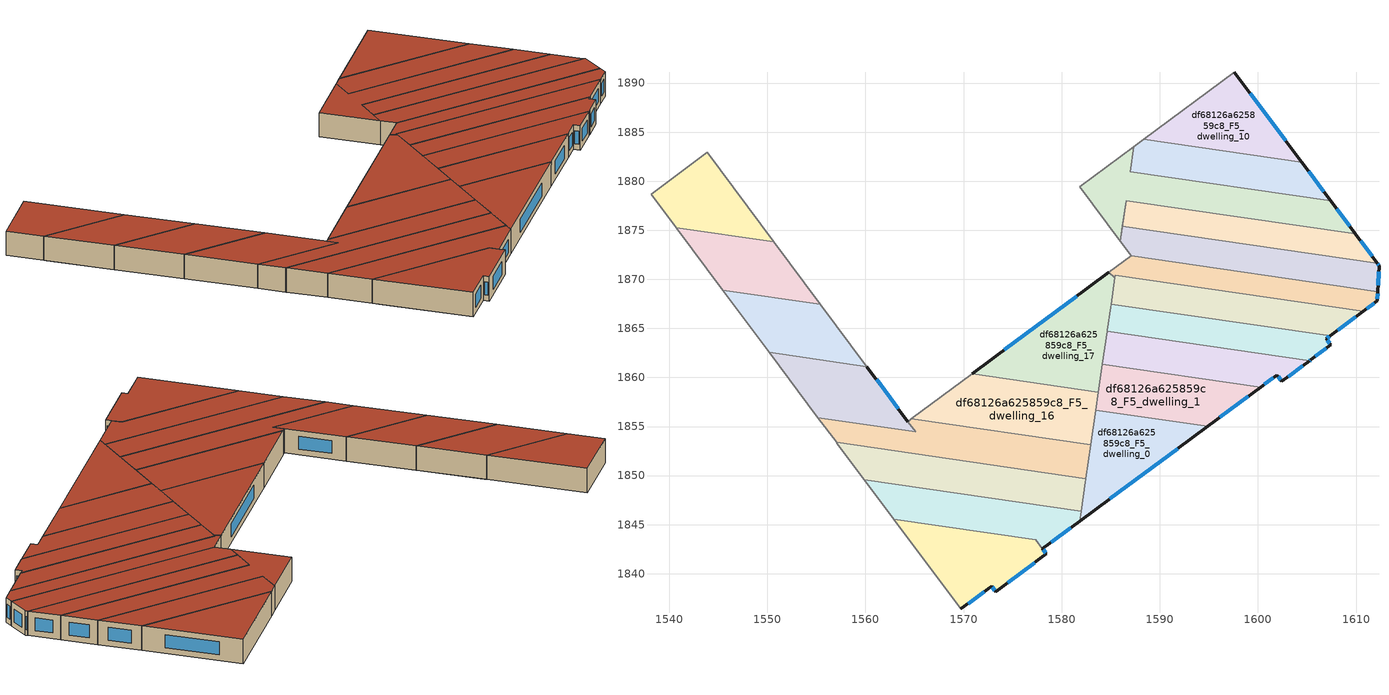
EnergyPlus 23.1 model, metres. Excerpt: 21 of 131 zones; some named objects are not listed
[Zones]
df68126a625859c8_F5_dwelling_0
 floor to df68126a625859c8_F4_dwelling_0 (EU_floor_Construction): 1594.87,1855 1581.83,1845.36 1583.47,1856.66 z15
 wall outside (EU_wall_Construction): 1581.83,1845.36 1594.87,1855 z15:18
 wall to df68126a625859c8_F5_dwelling_1 (EU_wall_Construction): 1594.87,1855 1583.47,1856.66 z15:18
 wall to df68126a625859c8_F5_dwelling_16 (EU_wall_Construction): 1583.47,1856.66 1582.96,1853.12 z15:18
 wall to df68126a625859c8_F5_dwelling_12 (EU_wall_Construction): 1581.98,1846.39 1581.83,1845.36 z15:18
 wall to df68126a625859c8_F5_dwelling_13 (EU_wall_Construction): 1582.46,1849.69 1582.45,1849.64 1582.4,1849.3 1581.98,1846.39 z15:18
 wall to df68126a625859c8_F5_dwelling_14 (EU_wall_Construction): 1582.96,1853.12 1582.46,1849.69 z15:18
 window (EU_Window_Construction): 1584.89,1847.63 1591.81,1852.74 z15.7:17.3
 roof outside (EU_roof_Construction): 1594.87,1855 1583.47,1856.66 1581.83,1845.36 z18
df68126a625859c8_F5_dwelling_1
 floor to df68126a625859c8_F4_dwelling_1 (EU_floor_Construction): 1600.27,1859 1594.87,1855 1583.47,1856.66 1584.15,1861.33 z15
 wall outside (EU_wall_Construction): 1594.87,1855 1600.27,1859 z15:18
 wall to df68126a625859c8_F5_dwelling_2 (EU_wall_Construction): 1600.27,1859 1584.15,1861.33 z15:18
 wall to df68126a625859c8_F5_dwelling_17 (EU_wall_Construction): 1584.15,1861.33 1583.74,1858.52 z15:18
 wall to df68126a625859c8_F5_dwelling_16 (EU_wall_Construction): 1583.74,1858.52 1583.47,1856.66 z15:18
 window (EU_Window_Construction): 1596.13,1855.94 1599,1858.06 z15.7:17.3
 roof outside (EU_roof_Construction): 1600.27,1859 1584.15,1861.33 1583.47,1856.66 1594.87,1855 z18
df68126a625859c8_F5_dwelling_10
 floor to df68126a625859c8_F4_dwelling_10 (EU_floor_Construction): 1597.61,1891.12 1604.46,1881.95 1588.39,1884.28 z15
 wall outside (EU_wall_Construction): 1604.46,1881.95 1597.61,1891.12 z15:18
 wall adiabatic (EU_wall_Construction): 1597.61,1891.12 1588.39,1884.28 z15:18
 wall to df68126a625859c8_F5_dwelling_9 (EU_wall_Construction): 1588.39,1884.28 1604.46,1881.95 z15:18
 window (EU_Window_Construction): 1602.85,1884.11 1599.22,1888.97 z15.7:17.3
 roof outside (EU_roof_Construction): 1604.46,1881.95 1597.61,1891.12 1588.39,1884.28 z18
df68126a625859c8_F5_dwelling_11
 floor outside (EU_floor_Construction): 1577.37,1843.46 1578.05,1842.56 1563.57,1844.66 1578.04,1842.56 z15
 floor to df68126a625859c8_F4_dwelling_11 (EU_floor_Construction): 1578.05,1842.56 1578.45,1842.02 1573.27,1838.18 1572.86,1838.73 1569.73,1836.41 1563.57,1844.66 z15
 floor to df68126a625859c8_F4_dwelling_12 (EU_floor_Construction): 1577.37,1843.46 1578.04,1842.56 1563.57,1844.66 1562.9,1845.56 z15
 wall outside (EU_wall_Construction): 1569.73,1836.41 1572.85,1838.73 1573.27,1838.18 1578.45,1842.02 1578.05,1842.56 z15:18
 wall adiabatic (EU_wall_Construction): 1562.9,1845.56 1569.73,1836.41 z15:18
 wall to df68126a625859c8_F5_dwelling_12 (EU_wall_Construction): 1578.04,1842.56 1577.37,1843.46 1562.9,1845.56 z15:18
 window (EU_Window_Construction): 1570.46,1836.95 1572.12,1838.19 / 1578.36,1842.14 1578.14,1842.43 / 1574.49,1839.08 1577.24,1841.12 / 1572.95,1838.6 1573.17,1838.31 z15.7:17.3
 roof outside (EU_roof_Construction): 1573.27,1838.18 1578.45,1842.02 1578.05,1842.56 1577.37,1843.46 1562.9,1845.56 1569.73,1836.41 1572.85,1838.73 z18
df68126a625859c8_F5_dwelling_12
 floor to df68126a625859c8_F4_dwelling_12 (EU_floor_Construction): 1581.9,1845.82 1581.83,1845.36 1578.04,1842.56 1577.37,1843.46 1562.9,1845.56 1560.37,1848.94 z15
 floor to df68126a625859c8_F4_dwelling_13 (EU_floor_Construction): 1581.98,1846.39 1581.9,1845.82 1560.37,1848.94 1559.88,1849.59 z15
 wall outside (EU_wall_Construction): 1578.05,1842.56 1581.83,1845.36 z15:18
 wall adiabatic (EU_wall_Construction): 1559.88,1849.59 1562.89,1845.56 z15:18
 wall to df68126a625859c8_F5_dwelling_13 (EU_wall_Construction): 1581.98,1846.39 1559.88,1849.59 z15:18
 window (EU_Window_Construction): 1578.93,1843.21 1580.94,1844.7 z15.7:17.3
 roof outside (EU_roof_Construction): 1581.83,1845.36 1581.98,1846.39 1559.88,1849.59 1562.89,1845.56 1577.37,1843.46 1578.04,1842.56 z18
df68126a625859c8_F5_dwelling_13
 floor to df68126a625859c8_F4_dwelling_13 (EU_floor_Construction): 1582.35,1848.99 1581.98,1846.39 1559.88,1849.59 1557.66,1852.57 z15
 floor to df68126a625859c8_F4_dwelling_14 (EU_floor_Construction): 1582.46,1849.69 1582.42,1849.47 1582.4,1849.3 1582.35,1848.99 1557.66,1852.57 1557.06,1853.38 z15
 wall to df68126a625859c8_F5_dwelling_14 (EU_wall_Construction): 1582.46,1849.69 1557.06,1853.38 z15:18
 wall adiabatic (EU_wall_Construction): 1557.06,1853.38 1557.1,1853.32 1559.88,1849.59 z15:18
 roof outside (EU_roof_Construction): 1581.98,1846.39 1582.4,1849.3 1582.45,1849.64 1582.46,1849.69 1557.06,1853.38 1557.1,1853.32 1559.88,1849.59 z18
df68126a625859c8_F5_dwelling_14
 floor to df68126a625859c8_F4_dwelling_14 (EU_floor_Construction): 1582.91,1852.82 1582.46,1849.69 1557.06,1853.38 1555.96,1854.85 1565.91,1853.41 1564.34,1855.51 z15
 floor to df68126a625859c8_F4_dwelling_16 (EU_floor_Construction): 1582.96,1853.12 1582.91,1852.82 1564.34,1855.51 1564.69,1855.77 z15
 floor to df68126a625859c8_F4_dwelling_15 (EU_floor_Construction): 1564.7,1855.04 1565.91,1853.41 1555.96,1854.85 1555.17,1855.9 1565.12,1854.46 z15
 wall adiabatic (EU_wall_Construction): 1564.69,1855.77 1564.47,1855.61 1564.46,1855.6 1564.34,1855.51 / 1555.17,1855.9 1557.06,1853.38 z15:18
 wall to df68126a625859c8_F5_dwelling_16 (EU_wall_Construction): 1582.96,1853.12 1564.69,1855.77 z15:18
 wall to df68126a625859c8_F5_dwelling_15 (EU_wall_Construction): 1564.34,1855.51 1565.12,1854.46 1555.17,1855.9 z15:18
 roof outside (EU_roof_Construction): 1582.46,1849.69 1582.96,1853.12 1564.69,1855.77 1564.47,1855.61 1564.46,1855.6 1564.34,1855.51 1565.12,1854.46 1555.17,1855.9 1557.06,1853.38 z18
df68126a625859c8_F5_dwelling_15
 floor to df68126a625859c8_F4_dwelling_15 (EU_floor_Construction): 1560.24,1861.01 1565.12,1854.46 1555.17,1855.9 1550.28,1862.45 z15
 floor to df68126a625859c8_F4_dwelling_19 (EU_floor_Construction): 1560.16,1861.11 1560.24,1861.01 1550.28,1862.45 1550.2,1862.56 z15
 wall outside (EU_wall_Construction): 1564.34,1855.51 1560.16,1861.11 z15:18
 wall adiabatic (EU_wall_Construction): 1550.2,1862.56 1555.17,1855.9 z15:18
 wall to df68126a625859c8_F5_dwelling_18 (EU_wall_Construction): 1560.16,1861.11 1550.2,1862.56 z15:18
 window (EU_Window_Construction): 1563.36,1856.83 1561.14,1859.8 z15.7:17.3
 roof outside (EU_roof_Construction): 1565.12,1854.46 1560.16,1861.11 1550.2,1862.56 1555.17,1855.9 z18
df68126a625859c8_F5_dwelling_16
 floor adiabatic (EU_floor_Construction): 1583.74,1858.52 1582.96,1853.12 1564.69,1855.77 1570.9,1860.38 z15
 wall to df68126a625859c8_F5_dwelling_17 (EU_wall_Construction): 1583.74,1858.52 1570.9,1860.38 z15:18
 wall adiabatic (EU_wall_Construction): 1570.9,1860.38 1564.69,1855.77 z15:18
 roof outside (EU_roof_Construction): 1582.96,1853.12 1583.74,1858.52 1570.9,1860.38 1564.69,1855.77 z18
df68126a625859c8_F5_dwelling_17
 floor to df68126a625859c8_F4_dwelling_17 (EU_floor_Construction): 1583.96,1860.06 1583.74,1858.52 1570.9,1860.38 1572.67,1861.69 z15
 floor to df68126a625859c8_F4_dwelling_18 (EU_floor_Construction): 1585.43,1870.17 1583.96,1860.06 1572.67,1861.69 1584.81,1870.71 z15
 wall outside (EU_wall_Construction): 1584.81,1870.71 1570.9,1860.38 z15:18
 wall to df68126a625859c8_F5_dwelling_5 (EU_wall_Construction): 1585.43,1870.17 1584.81,1870.71 z15:18
 wall to df68126a625859c8_F5_dwelling_2 (EU_wall_Construction): 1584.15,1861.34 1584.63,1864.7 z15:18
 wall to df68126a625859c8_F5_dwelling_3 (EU_wall_Construction): 1584.63,1864.7 1584.65,1864.79 1584.99,1867.13 1585.04,1867.48 z15:18
 wall to df68126a625859c8_F5_dwelling_4 (EU_wall_Construction): 1585.04,1867.48 1585.43,1870.17 z15:18
 window (EU_Window_Construction): 1581.54,1868.28 1574.16,1862.8 z15.7:17.3
 roof outside (EU_roof_Construction): 1583.74,1858.52 1585.43,1870.17 1584.81,1870.71 1570.9,1860.38 z18
df68126a625859c8_F5_dwelling_18
 floor to df68126a625859c8_F4_dwelling_19 (EU_floor_Construction): 1555.44,1867.43 1560.16,1861.11 1550.2,1862.56 1545.49,1868.87 z15
 floor to df68126a625859c8_F4_dwelling_20 (EU_floor_Construction): 1555.42,1867.46 1555.44,1867.43 1545.49,1868.87 1545.47,1868.9 z15
 wall to df68126a625859c8_F5_dwelling_19 (EU_wall_Construction): 1555.42,1867.46 1545.47,1868.9 z15:18
 wall adiabatic (EU_wall_Construction): 1560.16,1861.11 1555.42,1867.46 / 1545.47,1868.9 1550.2,1862.56 z15:18
 roof outside (EU_roof_Construction): 1560.16,1861.11 1555.42,1867.46 1545.47,1868.9 1550.2,1862.56 z18
df68126a625859c8_F5_dwelling_19
 floor to df68126a625859c8_F4_dwelling_20 (EU_floor_Construction): 1550.82,1873.62 1555.42,1867.46 1545.47,1868.9 1540.86,1875.07 z15
 floor to df68126a625859c8_F4_dwelling_21 (EU_floor_Construction): 1550.67,1873.81 1550.82,1873.62 1540.86,1875.07 1540.72,1875.26 z15
 wall to df68126a625859c8_F5_dwelling_20 (EU_wall_Construction): 1550.67,1873.81 1540.72,1875.26 z15:18
 wall adiabatic (EU_wall_Construction): 1555.42,1867.46 1550.67,1873.81 / 1540.72,1875.26 1545.47,1868.9 z15:18
 roof outside (EU_roof_Construction): 1555.42,1867.46 1550.67,1873.81 1540.72,1875.26 1545.47,1868.9 z18
df68126a625859c8_F5_dwelling_2
 floor to df68126a625859c8_F4_dwelling_2 (EU_floor_Construction): 1605.2,1861.66 1602.41,1859.59 1601.94,1860.24 1600.27,1859 1584.15,1861.33 1584.63,1864.65 z15
 floor to df68126a625859c8_F4_dwelling_3 (EU_floor_Construction): 1605.26,1861.7 1605.2,1861.66 1584.63,1864.65 1584.63,1864.69 z15
 wall outside (EU_wall_Construction): 1600.27,1859 1601.94,1860.24 1602.41,1859.59 1605.26,1861.7 z15:18
 wall to df68126a625859c8_F5_dwelling_3 (EU_wall_Construction): 1605.26,1861.7 1584.63,1864.7 z15:18
 window (EU_Window_Construction): 1603.08,1860.09 1604.59,1861.21 / 1602.05,1860.09 1602.3,1859.74 / 1600.66,1859.29 1601.55,1859.95 z15.7:17.3
 roof outside (EU_roof_Construction): 1605.26,1861.7 1584.63,1864.7 1584.15,1861.33 1600.27,1859 1601.94,1860.24 1602.41,1859.59 z18
df68126a625859c8_F5_dwelling_20
 floor to df68126a625859c8_F4_dwelling_21 (EU_floor_Construction): 1543.87,1882.93 1550.67,1873.81 1540.72,1875.26 1538.16,1878.69 z15
 wall adiabatic (EU_wall_Construction): 1550.67,1873.81 1543.87,1882.93 1538.15,1878.69 1540.72,1875.26 z15:18
 roof outside (EU_roof_Construction): 1550.67,1873.81 1543.87,1882.93 1538.15,1878.69 1540.72,1875.26 z18
df68126a625859c8_F5_dwelling_3
 floor to df68126a625859c8_F4_dwelling_3 (EU_floor_Construction): 1606.96,1863.95 1607.43,1863.31 1605.38,1861.79 1605.26,1861.7 1584.63,1864.69 1584.65,1864.79 1584.99,1867.13 z15
 floor to df68126a625859c8_F4_dwelling_4 (EU_floor_Construction): 1607.36,1864.25 1606.96,1863.95 1584.99,1867.13 1585.04,1867.48 z15
 wall outside (EU_wall_Construction): 1605.26,1861.7 1605.38,1861.79 1607.43,1863.31 1606.96,1863.95 1607.36,1864.25 z15:18
 wall to df68126a625859c8_F5_dwelling_4 (EU_wall_Construction): 1607.36,1864.25 1585.04,1867.48 z15:18
 window (EU_Window_Construction): 1607.05,1864.02 1607.27,1864.18 / 1607.32,1863.46 1607.07,1863.8 / 1605.86,1862.15 1606.95,1862.96 / 1605.29,1861.72 1605.35,1861.77 z15.7:17.3
 roof outside (EU_roof_Construction): 1607.43,1863.31 1606.96,1863.95 1607.36,1864.25 1585.04,1867.48 1584.65,1864.79 1584.63,1864.7 1605.26,1861.7 1605.38,1861.79 z18
df68126a625859c8_F5_dwelling_4
 floor to df68126a625859c8_F4_dwelling_4 (EU_floor_Construction): 1610.76,1866.76 1607.36,1864.25 1585.04,1867.48 1585.46,1870.43 z15
 wall outside (EU_wall_Construction): 1607.36,1864.25 1610.76,1866.76 z15:18
 wall to df68126a625859c8_F5_dwelling_5 (EU_wall_Construction): 1610.76,1866.76 1585.46,1870.43 1585.43,1870.17 z15:18
 window (EU_Window_Construction): 1608.16,1864.84 1609.96,1866.17 z15.7:17.3
 roof outside (EU_roof_Construction): 1610.76,1866.76 1585.46,1870.43 1585.43,1870.17 1585.04,1867.48 1607.36,1864.25 z18
df68126a625859c8_F5_dwelling_5
 floor to df68126a625859c8_F4_dwelling_18 (EU_floor_Construction): 1585.59,1871.28 1585.43,1870.17 1584.81,1870.71 z15
 floor to df68126a625859c8_F4_dwelling_5 (EU_floor_Construction): 1612.21,1868.75 1612.16,1867.8 1610.76,1866.76 1585.47,1870.43 1585.59,1871.28 1587.08,1872.39 z15
 wall outside (EU_wall_Construction): 1610.76,1866.76 1612.16,1867.8 1612.21,1868.75 z15:18
 wall adiabatic (EU_wall_Construction): 1587.08,1872.39 1584.81,1870.71 z15:18
 wall to df68126a625859c8_F5_dwelling_6 (EU_wall_Construction): 1612.21,1868.75 1587.08,1872.39 z15:18
 window (EU_Window_Construction): 1612.18,1868.02 1612.2,1868.53 / 1611.09,1867 1611.83,1867.56 z15.7:17.3
 roof outside (EU_roof_Construction): 1612.16,1867.8 1612.21,1868.75 1587.08,1872.39 1584.81,1870.71 1585.43,1870.17 1585.46,1870.43 1610.76,1866.76 z18
df68126a625859c8_F5_dwelling_6
 floor to df68126a625859c8_F4_dwelling_6 (EU_floor_Construction): 1612.16,1871.63 1612.34,1871.4 1612.21,1868.75 1587.08,1872.39 1585.97,1873.89 1586.19,1875.4 z15
 wall outside (EU_wall_Construction): 1612.21,1868.75 1612.34,1871.4 1612.16,1871.63 z15:18
 wall adiabatic (EU_wall_Construction): 1586.19,1875.4 1585.97,1873.89 1587.08,1872.39 z15:18
 wall to df68126a625859c8_F5_dwelling_7 (EU_wall_Construction): 1612.16,1871.63 1586.19,1875.4 z15:18
 window (EU_Window_Construction): 1612.3,1871.45 1612.2,1871.58 / 1612.24,1869.37 1612.31,1870.78 z15.7:17.3
 roof outside (EU_roof_Construction): 1612.21,1868.75 1612.34,1871.4 1612.16,1871.63 1586.19,1875.4 1585.97,1873.89 1587.08,1872.39 z18
df68126a625859c8_F5_dwelling_7
 floor to df68126a625859c8_F4_dwelling_7 (EU_floor_Construction): 1609.93,1874.62 1612.16,1871.63 1586.19,1875.4 1586.56,1878.01 z15
 wall outside (EU_wall_Construction): 1612.16,1871.63 1609.93,1874.62 z15:18
 wall adiabatic (EU_wall_Construction): 1586.56,1878.01 1586.19,1875.4 z15:18
 wall to df68126a625859c8_F5_dwelling_8 (EU_wall_Construction): 1609.93,1874.62 1586.56,1878.01 z15:18
 window (EU_Window_Construction): 1611.64,1872.33 1610.46,1873.92 z15.7:17.3
 roof outside (EU_roof_Construction): 1612.16,1871.63 1609.93,1874.62 1586.56,1878.01 1586.19,1875.4 z18
df68126a625859c8_F5_dwelling_8
 floor to df68126a625859c8_F4_dwelling_8 (EU_floor_Construction): 1607.42,1877.98 1609.93,1874.62 1586.56,1878.01 1585.97,1873.89 1581.84,1879.42 1587.36,1883.52 1586.99,1880.95 z15
 wall outside (EU_wall_Construction): 1609.93,1874.62 1607.42,1877.98 z15:18
 wall adiabatic (EU_wall_Construction): 1587.36,1883.52 1581.84,1879.42 1585.97,1873.89 1586.56,1878.01 z15:18
 wall to df68126a625859c8_F5_dwelling_9 (EU_wall_Construction): 1607.42,1877.98 1586.99,1880.95 1587.36,1883.52 z15:18
 window (EU_Window_Construction): 1609.34,1875.41 1608.01,1877.19 z15.7:17.3
 roof outside (EU_roof_Construction): 1609.93,1874.62 1607.42,1877.98 1586.99,1880.95 1587.36,1883.52 1581.84,1879.42 1585.97,1873.89 1586.56,1878.01 z18
df68126a625859c8_F5_dwelling_9
 floor to df68126a625859c8_F4_dwelling_9 (EU_floor_Construction): 1604.46,1881.95 1607.42,1877.98 1586.99,1880.95 1587.36,1883.52 1588.39,1884.28 z15
 wall outside (EU_wall_Construction): 1607.42,1877.98 1604.46,1881.95 z15:18
 wall adiabatic (EU_wall_Construction): 1588.39,1884.28 1587.36,1883.52 z15:18
 window (EU_Window_Construction): 1606.72,1878.92 1605.15,1881.02 z15.7:17.3
 roof outside (EU_roof_Construction): 1607.42,1877.98 1604.46,1881.95 1588.39,1884.28 1587.36,1883.52 1586.99,1880.95 z18
[Building]
EU S2 Campaign: North Axis=0; Terrain=City; Solar Distribution=FullExterior
[Site:Location]
Budapest.Ferenc.Liszt.Intl.AP: Latitude=47.437; Longitude=19.256; Time Zone=1; Elevation=185
[SizingPeriod:WeatherFileDays]
AnnualSizingPeriod: Begin Month=1; Begin Day of Month=1; End Month=12; End Day of Month=31; Day of Week for Start Day=Monday; Use Weather File Daylight Saving Period=No; Use Weather File Rain and Snow Indicators=No
[MATERIAL]
EU_InternalMass_Material: Roughness=MediumRough; Thickness=0.1; Conductivity=1; Density=1800; Specific Heat=900; Thermal Absorptance=0.9; Solar Absorptance=0.7; Visible Absorptance=0.7
[MATERIAL:NOMASS] Roughness=MediumRough; Thermal Absorptance=0.9; Solar Absorptance=0.7; Visible Absorptance=0.7
Name | Thermal Resistance
EU_wall_NoMass | 0.832559
EU_roof_NoMass | 1.39638
EU_floor_NoMass | 0.872794
[WINDOWMATERIAL:SIMPLEGLAZINGSYSTEM]
EU_Window_SimpleGlazing: UFactor=2.79869; Solar Heat Gain Coefficient=0.75; Visible Transmittance=0.75
[CONSTRUCTION]
EU_wall_Construction: EU_wall_NoMass
EU_roof_Construction: EU_roof_NoMass
EU_floor_Construction: EU_floor_NoMass
EU_Window_Construction: EU_Window_SimpleGlazing
EU_InternalMass_Construction: EU_InternalMass_Material
[ZONE] Type=1; Multiplier=1; Ceiling Height=autocalculate; Floor Area=autocalculate; Part of Total Floor Area=Yes
Name | Volume
df68126a625859c8_F5_dwelling_0 | 197.187
df68126a625859c8_F5_dwelling_1 | 197.16
df68126a625859c8_F5_dwelling_10 | 197.195
df68126a625859c8_F5_dwelling_11 | 207.633
df68126a625859c8_F5_dwelling_12 | 211.967
df68126a625859c8_F5_dwelling_13 | 240.332
df68126a625859c8_F5_dwelling_14 | 247.196
df68126a625859c8_F5_dwelling_15 | 177.133
df68126a625859c8_F5_dwelling_16 | 256.928
df68126a625859c8_F5_dwelling_17 | 249.937
df68126a625859c8_F5_dwelling_18 | 168.969
df68126a625859c8_F5_dwelling_19 | 169.295
df68126a625859c8_F5_dwelling_2 | 190.858
df68126a625859c8_F5_dwelling_20 | 167.126
df68126a625859c8_F5_dwelling_3 | 185.89
df68126a625859c8_F5_dwelling_4 | 214.753
df68126a625859c8_F5_dwelling_5 | 171.295
df68126a625859c8_F5_dwelling_6 | 224.241
df68126a625859c8_F5_dwelling_7 | 197.154
df68126a625859c8_F5_dwelling_8 | 268.354
df68126a625859c8_F5_dwelling_9 | 197.193
[INTERNALMASS] Construction=EU_InternalMass_Construction
Name | Zone or ZoneList | Surface Area
df68126a625859c8_F5_dwelling_0_EU_InternalMass | df68126a625859c8_F5_dwelling_0 | 65.7345
df68126a625859c8_F5_dwelling_1_EU_InternalMass | df68126a625859c8_F5_dwelling_1 | 65.7218
df68126a625859c8_F5_dwelling_2_EU_InternalMass | df68126a625859c8_F5_dwelling_2 | 63.6241
df68126a625859c8_F5_dwelling_3_EU_InternalMass | df68126a625859c8_F5_dwelling_3 | 61.9592
df68126a625859c8_F5_dwelling_4_EU_InternalMass | df68126a625859c8_F5_dwelling_4 | 71.5863
df68126a625859c8_F5_dwelling_5_EU_InternalMass | df68126a625859c8_F5_dwelling_5 | 57.0956
df68126a625859c8_F5_dwelling_6_EU_InternalMass | df68126a625859c8_F5_dwelling_6 | 74.747
df68126a625859c8_F5_dwelling_7_EU_InternalMass | df68126a625859c8_F5_dwelling_7 | 65.7214
df68126a625859c8_F5_dwelling_8_EU_InternalMass | df68126a625859c8_F5_dwelling_8 | 89.4525
df68126a625859c8_F5_dwelling_9_EU_InternalMass | df68126a625859c8_F5_dwelling_9 | 65.732
df68126a625859c8_F5_dwelling_10_EU_InternalMass | df68126a625859c8_F5_dwelling_10 | 65.7317
df68126a625859c8_F5_dwelling_11_EU_InternalMass | df68126a625859c8_F5_dwelling_11 | 69.2042
df68126a625859c8_F5_dwelling_12_EU_InternalMass | df68126a625859c8_F5_dwelling_12 | 70.643
df68126a625859c8_F5_dwelling_13_EU_InternalMass | df68126a625859c8_F5_dwelling_13 | 80.111
df68126a625859c8_F5_dwelling_14_EU_InternalMass | df68126a625859c8_F5_dwelling_14 | 82.4021
df68126a625859c8_F5_dwelling_15_EU_InternalMass | df68126a625859c8_F5_dwelling_15 | 59.0596
df68126a625859c8_F5_dwelling_16_EU_InternalMass | df68126a625859c8_F5_dwelling_16 | 85.6436
df68126a625859c8_F5_dwelling_17_EU_InternalMass | df68126a625859c8_F5_dwelling_17 | 83.3178
df68126a625859c8_F5_dwelling_18_EU_InternalMass | df68126a625859c8_F5_dwelling_18 | 56.3251
df68126a625859c8_F5_dwelling_19_EU_InternalMass | df68126a625859c8_F5_dwelling_19 | 56.4331
df68126a625859c8_F5_dwelling_20_EU_InternalMass | df68126a625859c8_F5_dwelling_20 | 55.7037
[OTHEREQUIPMENT] Fuel Type=Electricity; Design Level Calculation Method=Watts/Area; Power per Zone Floor Area=1; Fraction Latent=0; Fraction Radiant=0; Fraction Lost=0; Carbon Dioxide Generation Rate=0; EndUse Subcategory=EU_Step8_InternalGains
Name | Zone or ZoneList or Space or SpaceList | Schedule
EU_Step8_InternalGain_df68126a625859c8_F5_dwelling_0_f000 | df68126a625859c8_F5_dwelling_0 | EU_Step8_GainSchedule_df68126a625859c8_F5_dwelling_0_f000
EU_Step8_InternalGain_df68126a625859c8_F5_dwelling_1_f000 | df68126a625859c8_F5_dwelling_1 | EU_Step8_GainSchedule_df68126a625859c8_F5_dwelling_1_f000
EU_Step8_InternalGain_df68126a625859c8_F5_dwelling_2_f000 | df68126a625859c8_F5_dwelling_2 | EU_Step8_GainSchedule_df68126a625859c8_F5_dwelling_2_f000
EU_Step8_InternalGain_df68126a625859c8_F5_dwelling_3_f000 | df68126a625859c8_F5_dwelling_3 | EU_Step8_GainSchedule_df68126a625859c8_F5_dwelling_3_f000
EU_Step8_InternalGain_df68126a625859c8_F5_dwelling_4_f000 | df68126a625859c8_F5_dwelling_4 | EU_Step8_GainSchedule_df68126a625859c8_F5_dwelling_4_f000
EU_Step8_InternalGain_df68126a625859c8_F5_dwelling_5_f000 | df68126a625859c8_F5_dwelling_5 | EU_Step8_GainSchedule_df68126a625859c8_F5_dwelling_5_f000
EU_Step8_InternalGain_df68126a625859c8_F5_dwelling_6_f000 | df68126a625859c8_F5_dwelling_6 | EU_Step8_GainSchedule_df68126a625859c8_F5_dwelling_6_f000
EU_Step8_InternalGain_df68126a625859c8_F5_dwelling_7_f000 | df68126a625859c8_F5_dwelling_7 | EU_Step8_GainSchedule_df68126a625859c8_F5_dwelling_7_f000
EU_Step8_InternalGain_df68126a625859c8_F5_dwelling_8_f000 | df68126a625859c8_F5_dwelling_8 | EU_Step8_GainSchedule_df68126a625859c8_F5_dwelling_8_f000
EU_Step8_InternalGain_df68126a625859c8_F5_dwelling_9_f000 | df68126a625859c8_F5_dwelling_9 | EU_Step8_GainSchedule_df68126a625859c8_F5_dwelling_9_f000
EU_Step8_InternalGain_df68126a625859c8_F5_dwelling_10_f000 | df68126a625859c8_F5_dwelling_10 | EU_Step8_GainSchedule_df68126a625859c8_F5_dwelling_10_f000
EU_Step8_InternalGain_df68126a625859c8_F5_dwelling_11_f000 | df68126a625859c8_F5_dwelling_11 | EU_Step8_GainSchedule_df68126a625859c8_F5_dwelling_11_f000
EU_Step8_InternalGain_df68126a625859c8_F5_dwelling_12_f000 | df68126a625859c8_F5_dwelling_12 | EU_Step8_GainSchedule_df68126a625859c8_F5_dwelling_12_f000
EU_Step8_InternalGain_df68126a625859c8_F5_dwelling_13_f000 | df68126a625859c8_F5_dwelling_13 | EU_Step8_GainSchedule_df68126a625859c8_F5_dwelling_13_f000
EU_Step8_InternalGain_df68126a625859c8_F5_dwelling_14_f000 | df68126a625859c8_F5_dwelling_14 | EU_Step8_GainSchedule_df68126a625859c8_F5_dwelling_14_f000
EU_Step8_InternalGain_df68126a625859c8_F5_dwelling_15_f000 | df68126a625859c8_F5_dwelling_15 | EU_Step8_GainSchedule_df68126a625859c8_F5_dwelling_15_f000
EU_Step8_InternalGain_df68126a625859c8_F5_dwelling_16_f000 | df68126a625859c8_F5_dwelling_16 | EU_Step8_GainSchedule_df68126a625859c8_F5_dwelling_16_f000
EU_Step8_InternalGain_df68126a625859c8_F5_dwelling_17_f000 | df68126a625859c8_F5_dwelling_17 | EU_Step8_GainSchedule_df68126a625859c8_F5_dwelling_17_f000
EU_Step8_InternalGain_df68126a625859c8_F5_dwelling_18_f000 | df68126a625859c8_F5_dwelling_18 | EU_Step8_GainSchedule_df68126a625859c8_F5_dwelling_18_f000
EU_Step8_InternalGain_df68126a625859c8_F5_dwelling_19_f000 | df68126a625859c8_F5_dwelling_19 | EU_Step8_GainSchedule_df68126a625859c8_F5_dwelling_19_f000
EU_Step8_InternalGain_df68126a625859c8_F5_dwelling_20_f000 | df68126a625859c8_F5_dwelling_20 | EU_Step8_GainSchedule_df68126a625859c8_F5_dwelling_20_f000
[ZONEVENTILATION:DESIGNFLOWRATE] Schedule=EU_AlwaysOn; Design Flow Rate Calculation Method=AirChanges/Hour; Air Changes per Hour=0.475469; Ventilation Type=Natural; Fan Pressure Rise=0; Fan Total Efficiency=1; Constant Term Coefficient=1; Temperature Term Coefficient=0; Velocity Term Coefficient=0; Velocity Squared Term Coefficient=0; Minimum Indoor Temperature=-100; Maximum Indoor Temperature=100; Delta Temperature=-100; Minimum Outdoor Temperature=-100; Maximum Outdoor Temperature=100; Maximum Wind Speed=40
Name | Zone or ZoneList or Space or SpaceList
EU_ConstantAir_df68126a625859c8_F5_dwelling_0 | df68126a625859c8_F5_dwelling_0
EU_ConstantAir_df68126a625859c8_F5_dwelling_1 | df68126a625859c8_F5_dwelling_1
EU_ConstantAir_df68126a625859c8_F5_dwelling_2 | df68126a625859c8_F5_dwelling_2
EU_ConstantAir_df68126a625859c8_F5_dwelling_3 | df68126a625859c8_F5_dwelling_3
EU_ConstantAir_df68126a625859c8_F5_dwelling_4 | df68126a625859c8_F5_dwelling_4
EU_ConstantAir_df68126a625859c8_F5_dwelling_5 | df68126a625859c8_F5_dwelling_5
EU_ConstantAir_df68126a625859c8_F5_dwelling_6 | df68126a625859c8_F5_dwelling_6
EU_ConstantAir_df68126a625859c8_F5_dwelling_7 | df68126a625859c8_F5_dwelling_7
EU_ConstantAir_df68126a625859c8_F5_dwelling_8 | df68126a625859c8_F5_dwelling_8
EU_ConstantAir_df68126a625859c8_F5_dwelling_9 | df68126a625859c8_F5_dwelling_9
EU_ConstantAir_df68126a625859c8_F5_dwelling_10 | df68126a625859c8_F5_dwelling_10
EU_ConstantAir_df68126a625859c8_F5_dwelling_11 | df68126a625859c8_F5_dwelling_11
EU_ConstantAir_df68126a625859c8_F5_dwelling_12 | df68126a625859c8_F5_dwelling_12
EU_ConstantAir_df68126a625859c8_F5_dwelling_13 | df68126a625859c8_F5_dwelling_13
EU_ConstantAir_df68126a625859c8_F5_dwelling_14 | df68126a625859c8_F5_dwelling_14
EU_ConstantAir_df68126a625859c8_F5_dwelling_15 | df68126a625859c8_F5_dwelling_15
EU_ConstantAir_df68126a625859c8_F5_dwelling_16 | df68126a625859c8_F5_dwelling_16
EU_ConstantAir_df68126a625859c8_F5_dwelling_17 | df68126a625859c8_F5_dwelling_17
EU_ConstantAir_df68126a625859c8_F5_dwelling_18 | df68126a625859c8_F5_dwelling_18
EU_ConstantAir_df68126a625859c8_F5_dwelling_19 | df68126a625859c8_F5_dwelling_19
EU_ConstantAir_df68126a625859c8_F5_dwelling_20 | df68126a625859c8_F5_dwelling_20
[HVACTEMPLATE:ZONE:IDEALLOADSAIRSYSTEM] System Availability Schedule=EU_AlwaysOn; Maximum Heating Supply Air Temperature=50; Minimum Cooling Supply Air Temperature=13; Maximum Heating Supply Air Humidity Ratio=0.0156; Minimum Cooling Supply Air Humidity Ratio=0.0077; Heating Limit=NoLimit; Cooling Limit=NoLimit; Heating Availability Schedule=EU_AlwaysOn; Cooling Availability Schedule=EU_CoolingOff; Dehumidification Control Type=ConstantSensibleHeatRatio; Cooling Sensible Heat Ratio=0.7; Dehumidification Setpoint=60; Humidification Control Type=None; Humidification Setpoint=30; Outdoor Air Method=None; Outdoor Air Flow Rate per Person=0.00944; Outdoor Air Flow Rate per Zone Floor Area=0; Outdoor Air Flow Rate per Zone=0; Demand Controlled Ventilation Type=None; Outdoor Air Economizer Type=NoEconomizer; Heat Recovery Type=None; Sensible Heat Recovery Effectiveness=0.7; Latent Heat Recovery Effectiveness=0.65
Name | Template Thermostat
df68126a625859c8_F5_dwelling_0 | EU_HeatOnly_df68126a625859c8_F5_dwelling_0
df68126a625859c8_F5_dwelling_1 | EU_HeatOnly_df68126a625859c8_F5_dwelling_1
df68126a625859c8_F5_dwelling_2 | EU_HeatOnly_df68126a625859c8_F5_dwelling_2
df68126a625859c8_F5_dwelling_3 | EU_HeatOnly_df68126a625859c8_F5_dwelling_3
df68126a625859c8_F5_dwelling_4 | EU_HeatOnly_df68126a625859c8_F5_dwelling_4
df68126a625859c8_F5_dwelling_5 | EU_HeatOnly_df68126a625859c8_F5_dwelling_5
df68126a625859c8_F5_dwelling_6 | EU_HeatOnly_df68126a625859c8_F5_dwelling_6
df68126a625859c8_F5_dwelling_7 | EU_HeatOnly_df68126a625859c8_F5_dwelling_7
df68126a625859c8_F5_dwelling_8 | EU_HeatOnly_df68126a625859c8_F5_dwelling_8
df68126a625859c8_F5_dwelling_9 | EU_HeatOnly_df68126a625859c8_F5_dwelling_9
df68126a625859c8_F5_dwelling_10 | EU_HeatOnly_df68126a625859c8_F5_dwelling_10
df68126a625859c8_F5_dwelling_11 | EU_HeatOnly_df68126a625859c8_F5_dwelling_11
df68126a625859c8_F5_dwelling_12 | EU_HeatOnly_df68126a625859c8_F5_dwelling_12
df68126a625859c8_F5_dwelling_13 | EU_HeatOnly_df68126a625859c8_F5_dwelling_13
df68126a625859c8_F5_dwelling_14 | EU_HeatOnly_df68126a625859c8_F5_dwelling_14
df68126a625859c8_F5_dwelling_15 | EU_HeatOnly_df68126a625859c8_F5_dwelling_15
df68126a625859c8_F5_dwelling_16 | EU_HeatOnly_df68126a625859c8_F5_dwelling_16
df68126a625859c8_F5_dwelling_17 | EU_HeatOnly_df68126a625859c8_F5_dwelling_17
df68126a625859c8_F5_dwelling_18 | EU_HeatOnly_df68126a625859c8_F5_dwelling_18
df68126a625859c8_F5_dwelling_19 | EU_HeatOnly_df68126a625859c8_F5_dwelling_19
df68126a625859c8_F5_dwelling_20 | EU_HeatOnly_df68126a625859c8_F5_dwelling_20
[SIZING:ZONE] Zone Cooling Design Supply Air Temperature Input Method=SupplyAirTemperature; Zone Cooling Design Supply Air Temperature=13; Zone Heating Design Supply Air Temperature Input Method=SupplyAirTemperature; Zone Heating Design Supply Air Temperature=50; Zone Cooling Design Supply Air Humidity Ratio=0.008; Zone Heating Design Supply Air Humidity Ratio=0.008; Cooling Design Air Flow Method=DesignDay; Cooling Design Air Flow Rate=0; Cooling Minimum Air Flow per Zone Floor Area=0.000762; Cooling Minimum Air Flow=0; Cooling Minimum Air Flow Fraction=0.2; Heating Design Air Flow Method=DesignDay; Heating Design Air Flow Rate=0; Heating Maximum Air Flow per Zone Floor Area=0.002032; Heating Maximum Air Flow=0.141576; Heating Maximum Air Flow Fraction=0.3; Account for Dedicated Outdoor Air System=No; Dedicated Outdoor Air System Control Strategy=NeutralSupplyAir; Dedicated Outdoor Air Low Setpoint Temperature for Design=autosize; Dedicated Outdoor Air High Setpoint Temperature for Design=autosize; Zone Load Sizing Method=Sensible Load Only No Latent Load; Zone Latent Cooling Design Supply Air Humidity Ratio Input Method=HumidityRatioDifference; Zone Cooling Design Supply Air Humidity Ratio Difference=0.005; Zone Latent Heating Design Supply Air Humidity Ratio Input Method=HumidityRatioDifference; Zone Humidification Design Supply Air Humidity Ratio Difference=0.005
df68126a625859c8_F5_dwelling_0; df68126a625859c8_F5_dwelling_1; df68126a625859c8_F5_dwelling_2; df68126a625859c8_F5_dwelling_3; df68126a625859c8_F5_dwelling_4; df68126a625859c8_F5_dwelling_5; df68126a625859c8_F5_dwelling_6; df68126a625859c8_F5_dwelling_7; df68126a625859c8_F5_dwelling_8; df68126a625859c8_F5_dwelling_9; df68126a625859c8_F5_dwelling_10; df68126a625859c8_F5_dwelling_11; df68126a625859c8_F5_dwelling_12; df68126a625859c8_F5_dwelling_13; df68126a625859c8_F5_dwelling_14; df68126a625859c8_F5_dwelling_15; df68126a625859c8_F5_dwelling_16; df68126a625859c8_F5_dwelling_17; df68126a625859c8_F5_dwelling_18; df68126a625859c8_F5_dwelling_19; df68126a625859c8_F5_dwelling_20
[SCHEDULE:CONSTANT]
Name | Hourly Value
EU_AlwaysOn | 1
EU_CoolingOff | 0
[SCHEDULE:FILE] Column Number=1; Rows to Skip at Top=0; Number of Hours of Data=8760; Column Separator=Comma; Interpolate to Timestep=No; Minutes per Item=60; Adjust Schedule for Daylight Savings=Yes
Name | File
EU_Step8_GainSchedule_df68126a625859c8_F5_dwelling_0_f000 | ../../schedules/df68126a625859c8/df68126a625859c8_F5_dwelling_0_f000_gain.csv
EU_Step8_GainSchedule_df68126a625859c8_F5_dwelling_1_f000 | ../../schedules/df68126a625859c8/df68126a625859c8_F5_dwelling_1_f000_gain.csv
EU_Step8_GainSchedule_df68126a625859c8_F5_dwelling_2_f000 | ../../schedules/df68126a625859c8/df68126a625859c8_F5_dwelling_2_f000_gain.csv
EU_Step8_GainSchedule_df68126a625859c8_F5_dwelling_3_f000 | ../../schedules/df68126a625859c8/df68126a625859c8_F5_dwelling_3_f000_gain.csv
EU_Step8_GainSchedule_df68126a625859c8_F5_dwelling_4_f000 | ../../schedules/df68126a625859c8/df68126a625859c8_F5_dwelling_4_f000_gain.csv
EU_Step8_GainSchedule_df68126a625859c8_F5_dwelling_5_f000 | ../../schedules/df68126a625859c8/df68126a625859c8_F5_dwelling_5_f000_gain.csv
EU_Step8_GainSchedule_df68126a625859c8_F5_dwelling_6_f000 | ../../schedules/df68126a625859c8/df68126a625859c8_F5_dwelling_6_f000_gain.csv
EU_Step8_GainSchedule_df68126a625859c8_F5_dwelling_7_f000 | ../../schedules/df68126a625859c8/df68126a625859c8_F5_dwelling_7_f000_gain.csv
EU_Step8_GainSchedule_df68126a625859c8_F5_dwelling_8_f000 | ../../schedules/df68126a625859c8/df68126a625859c8_F5_dwelling_8_f000_gain.csv
EU_Step8_GainSchedule_df68126a625859c8_F5_dwelling_9_f000 | ../../schedules/df68126a625859c8/df68126a625859c8_F5_dwelling_9_f000_gain.csv
EU_Step8_GainSchedule_df68126a625859c8_F5_dwelling_10_f000 | ../../schedules/df68126a625859c8/df68126a625859c8_F5_dwelling_10_f000_gain.csv
EU_Step8_GainSchedule_df68126a625859c8_F5_dwelling_11_f000 | ../../schedules/df68126a625859c8/df68126a625859c8_F5_dwelling_11_f000_gain.csv
EU_Step8_GainSchedule_df68126a625859c8_F5_dwelling_12_f000 | ../../schedules/df68126a625859c8/df68126a625859c8_F5_dwelling_12_f000_gain.csv
EU_Step8_GainSchedule_df68126a625859c8_F5_dwelling_13_f000 | ../../schedules/df68126a625859c8/df68126a625859c8_F5_dwelling_13_f000_gain.csv
EU_Step8_GainSchedule_df68126a625859c8_F5_dwelling_14_f000 | ../../schedules/df68126a625859c8/df68126a625859c8_F5_dwelling_14_f000_gain.csv
EU_Step8_GainSchedule_df68126a625859c8_F5_dwelling_15_f000 | ../../schedules/df68126a625859c8/df68126a625859c8_F5_dwelling_15_f000_gain.csv
EU_Step8_GainSchedule_df68126a625859c8_F5_dwelling_16_f000 | ../../schedules/df68126a625859c8/df68126a625859c8_F5_dwelling_16_f000_gain.csv
EU_Step8_GainSchedule_df68126a625859c8_F5_dwelling_17_f000 | ../../schedules/df68126a625859c8/df68126a625859c8_F5_dwelling_17_f000_gain.csv
EU_Step8_GainSchedule_df68126a625859c8_F5_dwelling_18_f000 | ../../schedules/df68126a625859c8/df68126a625859c8_F5_dwelling_18_f000_gain.csv
EU_Step8_GainSchedule_df68126a625859c8_F5_dwelling_19_f000 | ../../schedules/df68126a625859c8/df68126a625859c8_F5_dwelling_19_f000_gain.csv
EU_Step8_GainSchedule_df68126a625859c8_F5_dwelling_20_f000 | ../../schedules/df68126a625859c8/df68126a625859c8_F5_dwelling_20_f000_gain.csv
